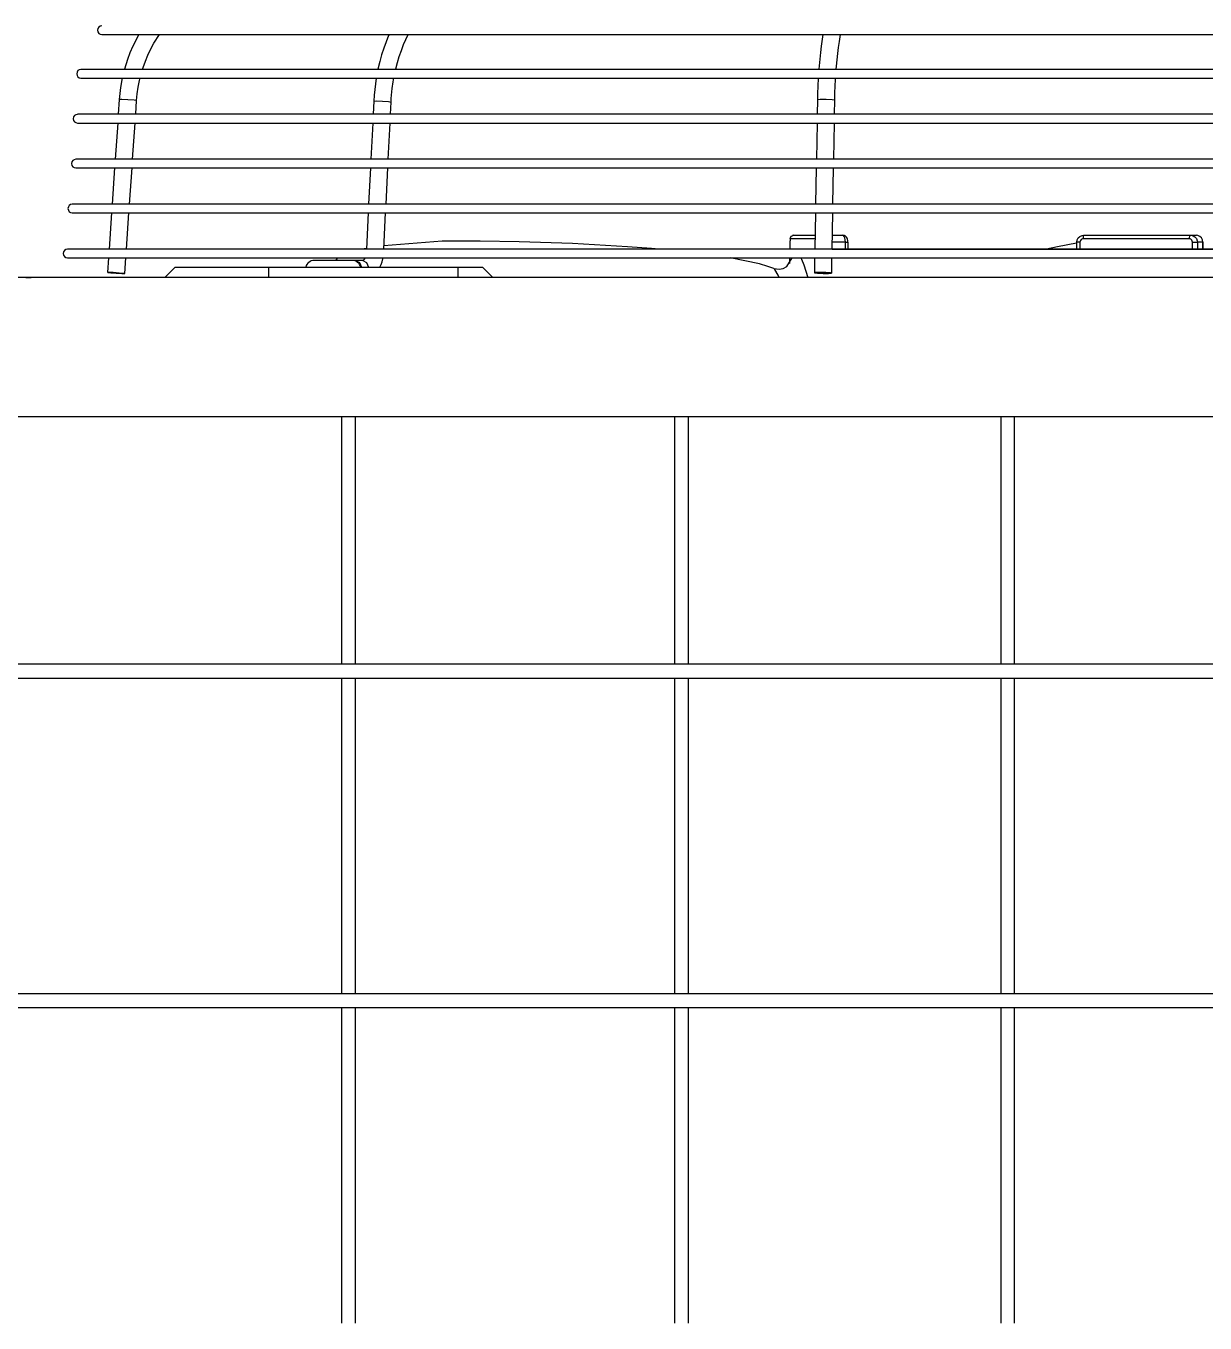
# Model space of a CAD drawing. Extents: x 594 to 813, y 174 to 240.
# Drawn here: x 748.209 to 751.619, y 187.328 to 191.08 of the extents above; entities that cross this region are included whole.
import ezdxf

# ---------------------------------------------------------------- set-up
doc = ezdxf.new("R2010")
doc.units = 0
doc.header["$MEASUREMENT"] = 0
doc.layers.add('AC.REF(S). PIPING', color=3, linetype='CONTINUOUS', lineweight=30)
doc.layers.add('LG-Product', color=3, linetype='CONTINUOUS')

# ---------------------------------------------------------------- blocks, each defined once
blk = doc.blocks.new('UW1-2')
at = {"layer": 'LG-Product', "color": 3, "linetype": 'Continuous'}
for p, q in [((1774.96, 3301.51), (1775.48, 3301.51)), ((1775.48, 3301.51), (1777.03, 3301.51)), ((1777.03, 3301.51), (1779.61, 3301.51)), ((1779.61, 3301.51), (1783.2, 3301.51)), ((1783.2, 3301.51), (1787.8, 3301.51)), ((1785.68, 3301.52), (1783.94, 3298.13)), ((1787.8, 3301.51), (1793.38, 3301.51)), ((1789.14, 3297.36), (1790.06, 3299.06)), ((1790.06, 3299.06), (1791.61, 3301.53)), ((1793.38, 3301.51), (1799.93, 3301.51)), ((1799.93, 3301.51), (1807.42, 3301.51)), ((1807.42, 3301.51), (1815.83, 3301.51)), ((1815.83, 3301.51), (1825.13, 3301.51)), ((1825.13, 3301.51), (1835.27, 3301.51)), ((1835.27, 3301.51), (1846.23, 3301.51)), ((1846.23, 3301.51), (1857.97, 3301.51)), ((1857.18, 3299.45), (1856.5, 3297.59)), ((1857.92, 3301.27), (1857.18, 3299.45)), ((1858.03, 3301.52), (1857.92, 3301.27)), ((1857.97, 3301.51), (1870.43, 3301.51)), ((1861.6, 3296.95), (1862.26, 3298.64)), ((1862.26, 3298.64), (1863.58, 3301.52)), ((1870.43, 3301.51), (1883.58, 3301.51)), ((1883.58, 3301.51), (1897.37, 3301.51)), ((1897.37, 3301.51), (1911.74, 3301.51)), ((1911.74, 3301.51), (1926.65, 3301.51)), ((1926.65, 3301.51), (1942.04, 3301.51)), ((1942.04, 3301.51), (1957.86, 3301.51)), ((1957.86, 3301.51), (1974.04, 3301.51)), ((1974.04, 3301.51), (1990.53, 3301.51)), ((1983.53, 3301.52), (1983.04, 3298.17)), ((1988.05, 3297.79), (1988.29, 3299.52)), ((1988.29, 3299.52), (1988.62, 3301.54)), ((1990.53, 3301.51), (2005.27, 3301.51)), ((2005.27, 3301.51), (2022.19, 3301.51)), ((2022.19, 3301.51), (2039.24, 3301.51)), ((2039.24, 3301.51), (2056.35, 3301.51)), ((2056.35, 3301.51), (2073.46, 3301.51)), ((2073.46, 3301.51), (2090.51, 3301.51)), ((2090.51, 3301.51), (2107.43, 3301.51)), ((1783.12, 3296.23), (1782.38, 3294.29)), ((1783.94, 3298.13), (1783.12, 3296.23)), ((1787.56, 3293.82), (1788.3, 3295.61)), ((1788.3, 3295.61), (1789.14, 3297.36)), ((1855.89, 3295.68), (1855.35, 3293.74)), ((1856.5, 3297.59), (1855.89, 3295.68)), ((1860.46, 3293.43), (1861, 3295.21)), ((1861, 3295.21), (1861.6, 3296.95)), ((1982.81, 3296.3), (1982.61, 3294.39)), ((1983.04, 3298.17), (1982.81, 3296.3)), ((1987.63, 3294.2), (1987.83, 3296.02)), ((1987.83, 3296.02), (1988.05, 3297.79)), ((1769.47, 3291.46), (1768.95, 3291.46)), ((1771.06, 3291.46), (1769.47, 3291.46)), ((1773.69, 3291.46), (1771.06, 3291.46)), ((1777.36, 3291.46), (1773.69, 3291.46)), ((1782.05, 3291.46), (1777.36, 3291.46)), ((1782.38, 3294.29), (1781.5, 3291.47)), ((1787.75, 3291.46), (1782.05, 3291.46)), ((1786.73, 3291.46), (1786.9, 3291.99)), ((1786.9, 3291.99), (1787.56, 3293.82)), ((1794.44, 3291.46), (1787.75, 3291.46)), ((1802.09, 3291.46), (1794.44, 3291.46)), ((1810.68, 3291.46), (1802.09, 3291.46)), ((1820.17, 3291.46), (1810.68, 3291.46)), ((1830.54, 3291.46), (1820.17, 3291.46)), ((1841.73, 3291.46), (1830.54, 3291.46)), ((1853.71, 3291.46), (1841.73, 3291.46)), ((1866.44, 3291.46), (1853.71, 3291.46)), ((1855.35, 3293.74), (1854.82, 3291.47)), ((1859.95, 3291.46), (1859.99, 3291.61)), ((1859.99, 3291.61), (1860.46, 3293.43)), ((1879.87, 3291.46), (1866.44, 3291.46)), ((1893.95, 3291.46), (1879.87, 3291.46)), ((1908.63, 3291.46), (1893.95, 3291.46)), ((1923.86, 3291.46), (1908.63, 3291.46)), ((1939.57, 3291.46), (1923.86, 3291.46)), ((1955.72, 3291.46), (1939.57, 3291.46)), ((1972.25, 3291.46), (1955.72, 3291.46)), ((1989.09, 3291.46), (1972.25, 3291.46)), ((1982.61, 3294.39), (1982.35, 3291.47)), ((1987.38, 3291.47), (1987.45, 3292.34)), ((1987.45, 3292.34), (1987.63, 3294.2)), ((2004.18, 3291.46), (1989.09, 3291.46)), ((2021.46, 3291.46), (2004.18, 3291.46)), ((2038.87, 3291.46), (2021.46, 3291.46)), ((2056.35, 3291.46), (2038.87, 3291.46)), ((2073.82, 3291.46), (2056.35, 3291.46)), ((2091.23, 3291.46), (2073.82, 3291.46)), ((2108.51, 3291.46), (2091.23, 3291.46)), ((1768.95, 3288.95), (1769.47, 3288.95)), ((1769.47, 3288.95), (1771.06, 3288.95)), ((1771.06, 3288.95), (1773.69, 3288.95)), ((1773.69, 3288.95), (1777.36, 3288.95)), ((1777.36, 3288.95), (1782.05, 3288.95)), ((1780.89, 3288.96), (1780.4, 3286.24)), ((1782.05, 3288.95), (1787.75, 3288.95)), ((1785.49, 3286.33), (1785.87, 3288.24)), ((1785.87, 3288.24), (1786.03, 3288.96)), ((1787.75, 3288.95), (1794.44, 3288.95)), ((1794.44, 3288.95), (1802.09, 3288.95)), ((1802.09, 3288.95), (1810.68, 3288.95)), ((1810.68, 3288.95), (1820.17, 3288.95)), ((1820.17, 3288.95), (1830.54, 3288.95)), ((1830.54, 3288.95), (1841.73, 3288.95)), ((1841.73, 3288.95), (1853.71, 3288.95)), ((1853.71, 3288.95), (1866.44, 3288.95)), ((1854.34, 3288.95), (1853.89, 3285.67)), ((1858.97, 3285.96), (1859.24, 3287.86)), ((1859.24, 3287.86), (1859.43, 3288.96)), ((1866.44, 3288.95), (1879.87, 3288.95)), ((1879.87, 3288.95), (1893.95, 3288.95)), ((1893.95, 3288.95), (1908.63, 3288.95)), ((1908.63, 3288.95), (1923.86, 3288.95)), ((1923.86, 3288.95), (1939.57, 3288.95)), ((1939.57, 3288.95), (1955.72, 3288.95)), ((1955.72, 3288.95), (1972.25, 3288.95)), ((1972.25, 3288.95), (1989.09, 3288.95)), ((1982.18, 3288.96), (1982.05, 3286.46)), ((1987.08, 3286.58), (1987.18, 3288.53)), ((1987.18, 3288.53), (1987.2, 3288.95)), ((1989.09, 3288.95), (2004.18, 3288.95)), ((2004.18, 3288.95), (2021.46, 3288.95)), ((2021.46, 3288.95), (2038.87, 3288.95)), ((2038.87, 3288.95), (2056.35, 3288.95)), ((2056.35, 3288.95), (2073.82, 3288.95)), ((2073.82, 3288.95), (2091.23, 3288.95)), ((2091.23, 3288.95), (2108.51, 3288.95)), ((1780.18, 3284.5), (1780.02, 3282.76)), ((1780.4, 3286.24), (1780.18, 3284.5)), ((1785.11, 3283.41), (1785.21, 3284.4)), ((1785.21, 3284.4), (1785.49, 3286.33)), ((1853.73, 3283.97), (1853.62, 3282.26)), ((1853.89, 3285.67), (1853.73, 3283.97)), ((1858.69, 3283.02), (1858.77, 3284.03)), ((1858.77, 3284.03), (1858.97, 3285.96)), ((1981.98, 3284.56), (1981.93, 3282.63)), ((1982.05, 3286.46), (1981.98, 3284.56)), ((1986.95, 3282.54), (1986.97, 3283.58)), ((1986.97, 3283.58), (1987, 3284.62)), ((1987, 3284.62), (1987.08, 3286.58)), ((1780.02, 3282.76), (1779.73, 3278.45)), ((1780.76, 3282.74), (1780.02, 3282.76)), ((1782.53, 3282.63), (1780.76, 3282.74)), ((1784.3, 3282.5), (1782.53, 3282.63)), ((1785.03, 3282.42), (1784.3, 3282.5)), ((1784.76, 3278.45), (1785.03, 3282.42)), ((1785.03, 3282.42), (1785.11, 3283.41)), ((1853.62, 3282.26), (1853.43, 3278.45)), ((1853.62, 3282.26), (1854.36, 3282.31)), ((1854.36, 3282.31), (1856.12, 3282.26)), ((1856.12, 3282.26), (1857.9, 3282.14)), ((1857.9, 3282.14), (1858.63, 3282.01)), ((1858.45, 3278.45), (1858.63, 3282.01)), ((1858.63, 3282.01), (1858.69, 3283.02)), ((1981.93, 3282.63), (1981.86, 3278.45)), ((1982.67, 3282.74), (1981.93, 3282.63)), ((1984.44, 3282.76), (1982.67, 3282.74)), ((1986.22, 3282.68), (1984.44, 3282.76)), ((1986.95, 3282.54), (1986.22, 3282.68)), ((1986.87, 3278.45), (1986.95, 3282.54)), ((1768.45, 3278.45), (1767.94, 3278.45)), ((1767.94, 3275.94), (1768.45, 3275.94)), ((1769.98, 3278.45), (1768.45, 3278.45)), ((1768.45, 3275.94), (1769.98, 3275.94)), ((1772.52, 3278.45), (1769.98, 3278.45)), ((1769.98, 3275.94), (1772.52, 3275.94)), ((1776.07, 3278.45), (1772.52, 3278.45)), ((1772.52, 3275.94), (1776.07, 3275.94)), ((1780.6, 3278.45), (1776.07, 3278.45)), ((1776.07, 3275.94), (1780.6, 3275.94)), ((1779.56, 3275.94), (1778.85, 3265.44)), ((1786.12, 3278.45), (1780.6, 3278.45)), ((1780.6, 3275.94), (1786.12, 3275.94)), ((1783.88, 3265.44), (1784.59, 3275.94)), ((1792.58, 3278.45), (1786.12, 3278.45)), ((1786.12, 3275.94), (1792.58, 3275.94)), ((1799.99, 3278.45), (1792.58, 3278.45)), ((1792.58, 3275.94), (1799.99, 3275.94)), ((1808.3, 3278.45), (1799.99, 3278.45)), ((1799.99, 3275.94), (1808.3, 3275.94)), ((1817.48, 3278.45), (1808.3, 3278.45)), ((1808.3, 3275.94), (1817.48, 3275.94)), ((1827.52, 3278.45), (1817.48, 3278.45)), ((1817.48, 3275.94), (1827.52, 3275.94)), ((1838.36, 3278.45), (1827.52, 3278.45)), ((1827.52, 3275.94), (1838.36, 3275.94)), ((1849.98, 3278.45), (1838.36, 3278.45)), ((1838.36, 3275.94), (1849.98, 3275.94)), ((1862.33, 3278.45), (1849.98, 3278.45)), ((1849.98, 3275.94), (1862.33, 3275.94)), ((1853.31, 3275.94), (1852.79, 3265.44)), ((1857.81, 3265.44), (1858.33, 3275.94)), ((1875.37, 3278.45), (1862.33, 3278.45)), ((1862.33, 3275.94), (1875.37, 3275.94)), ((1889.05, 3278.45), (1875.37, 3278.45)), ((1875.37, 3275.94), (1889.05, 3275.94)), ((1903.32, 3278.45), (1889.05, 3278.45)), ((1889.05, 3275.94), (1903.32, 3275.94)), ((1918.14, 3278.45), (1903.32, 3278.45)), ((1903.32, 3275.94), (1918.14, 3275.94)), ((1933.45, 3278.45), (1918.14, 3278.45)), ((1918.14, 3275.94), (1933.45, 3275.94)), ((1949.21, 3278.45), (1933.45, 3278.45)), ((1933.45, 3275.94), (1949.21, 3275.94)), ((1965.34, 3278.45), (1949.21, 3278.45)), ((1949.21, 3275.94), (1965.34, 3275.94)), ((1981.8, 3278.45), (1965.34, 3278.45)), ((1965.34, 3275.94), (1981.8, 3275.94)), ((1981.81, 3275.94), (1981.62, 3265.44)), ((1998.53, 3278.45), (1981.8, 3278.45)), ((1981.8, 3275.94), (1998.53, 3275.94)), ((1986.64, 3265.44), (1986.83, 3275.94)), ((2013.47, 3278.45), (1998.53, 3278.45)), ((1998.53, 3275.94), (2013.47, 3275.94)), ((2030.56, 3278.45), (2013.47, 3278.45)), ((2013.47, 3275.94), (2030.56, 3275.94)), ((2047.74, 3278.45), (2030.56, 3278.45)), ((2030.56, 3275.94), (2047.74, 3275.94)), ((2064.95, 3278.45), (2047.74, 3278.45)), ((2047.74, 3275.94), (2064.95, 3275.94)), ((2082.13, 3278.45), (2064.95, 3278.45)), ((2064.95, 3275.94), (2082.13, 3275.94)), ((2099.22, 3278.45), (2082.13, 3278.45)), ((2082.13, 3275.94), (2099.22, 3275.94)), ((1767.95, 3265.44), (1767.44, 3265.44)), ((1769.48, 3265.44), (1767.95, 3265.44)), ((1772.03, 3265.44), (1769.48, 3265.44)), ((1775.58, 3265.44), (1772.03, 3265.44)), ((1780.12, 3265.44), (1775.58, 3265.44)), ((1785.65, 3265.44), (1780.12, 3265.44)), ((1792.13, 3265.44), (1785.65, 3265.44)), ((1799.54, 3265.44), (1792.13, 3265.44)), ((1807.86, 3265.44), (1799.54, 3265.44)), ((1817.07, 3265.44), (1807.86, 3265.44)), ((1827.12, 3265.44), (1817.07, 3265.44)), ((1837.98, 3265.44), (1827.12, 3265.44)), ((1849.62, 3265.44), (1837.98, 3265.44)), ((1861.99, 3265.44), (1849.62, 3265.44)), ((1875.05, 3265.44), (1861.99, 3265.44)), ((1888.75, 3265.44), (1875.05, 3265.44)), ((1903.05, 3265.44), (1888.75, 3265.44)), ((1917.9, 3265.44), (1903.05, 3265.44)), ((1933.24, 3265.44), (1917.9, 3265.44)), ((1949.02, 3265.44), (1933.24, 3265.44)), ((1965.18, 3265.44), (1949.02, 3265.44)), ((1981.67, 3265.44), (1965.18, 3265.44)), ((1998.43, 3265.44), (1981.67, 3265.44)), ((2013.4, 3265.44), (1998.43, 3265.44)), ((2030.52, 3265.44), (2013.4, 3265.44)), ((2047.73, 3265.44), (2030.52, 3265.44)), ((2064.97, 3265.44), (2047.73, 3265.44)), ((2082.18, 3265.44), (2064.97, 3265.44)), ((2099.3, 3265.44), (2082.18, 3265.44)), ((1767.44, 3262.93), (1767.95, 3262.93)), ((1767.95, 3262.93), (1769.48, 3262.93)), ((1769.48, 3262.93), (1772.03, 3262.93)), ((1772.03, 3262.93), (1775.58, 3262.93)), ((1775.58, 3262.93), (1780.12, 3262.93)), ((1778.68, 3262.93), (1777.97, 3252.43)), ((1780.12, 3262.93), (1785.65, 3262.93)), ((1783, 3252.43), (1783.71, 3262.93)), ((1785.65, 3262.93), (1792.13, 3262.93)), ((1792.13, 3262.93), (1799.54, 3262.93)), ((1799.54, 3262.93), (1807.86, 3262.93)), ((1807.86, 3262.93), (1817.07, 3262.93)), ((1817.07, 3262.93), (1827.12, 3262.93)), ((1827.12, 3262.93), (1837.98, 3262.93)), ((1837.98, 3262.93), (1849.62, 3262.93)), ((1849.62, 3262.93), (1861.99, 3262.93)), ((1852.66, 3262.93), (1852.14, 3252.43)), ((1857.17, 3252.43), (1857.69, 3262.93)), ((1861.99, 3262.93), (1875.05, 3262.93)), ((1875.05, 3262.93), (1888.75, 3262.93)), ((1888.75, 3262.93), (1903.05, 3262.93)), ((1903.05, 3262.93), (1917.9, 3262.93)), ((1917.9, 3262.93), (1933.24, 3262.93)), ((1933.24, 3262.93), (1949.02, 3262.93)), ((1949.02, 3262.93), (1965.18, 3262.93)), ((1965.18, 3262.93), (1981.67, 3262.93)), ((1981.58, 3262.93), (1981.39, 3252.43)), ((1981.67, 3262.93), (1998.43, 3262.93)), ((1986.4, 3252.43), (1986.59, 3262.93)), ((1998.43, 3262.93), (2013.4, 3262.93)), ((2013.4, 3262.93), (2030.52, 3262.93)), ((2030.52, 3262.93), (2047.73, 3262.93)), ((2047.73, 3262.93), (2064.97, 3262.93)), ((2064.97, 3262.93), (2082.18, 3262.93)), ((2082.18, 3262.93), (2099.3, 3262.93)), ((1766.95, 3252.43), (1766.44, 3252.43)), ((1766.44, 3249.92), (1766.95, 3249.92)), ((1768.49, 3252.43), (1766.95, 3252.43)), ((1766.95, 3249.92), (1768.49, 3249.92)), ((1771.04, 3252.43), (1768.49, 3252.43)), ((1768.49, 3249.92), (1771.04, 3249.92)), ((1774.6, 3252.43), (1771.04, 3252.43)), ((1771.04, 3249.92), (1774.6, 3249.92)), ((1779.16, 3252.43), (1774.6, 3252.43)), ((1774.6, 3249.92), (1779.16, 3249.92)), ((1777.81, 3249.92), (1777.1, 3239.42)), ((1784.71, 3252.43), (1779.16, 3252.43)), ((1779.16, 3249.92), (1784.71, 3249.92)), ((1782.12, 3239.42), (1782.83, 3249.92)), ((1791.21, 3252.43), (1784.71, 3252.43)), ((1784.71, 3249.92), (1791.21, 3249.92)), ((1798.65, 3252.43), (1791.21, 3252.43)), ((1791.21, 3249.92), (1798.65, 3249.92)), ((1807, 3252.43), (1798.65, 3252.43)), ((1798.65, 3249.92), (1807, 3249.92)), ((1816.24, 3252.43), (1807, 3252.43)), ((1807, 3249.92), (1816.24, 3249.92)), ((1826.32, 3252.43), (1816.24, 3252.43)), ((1816.24, 3249.92), (1826.32, 3249.92)), ((1837.22, 3252.43), (1826.32, 3252.43)), ((1826.32, 3249.92), (1837.22, 3249.92)), ((1848.9, 3252.43), (1837.22, 3252.43)), ((1837.22, 3249.92), (1848.9, 3249.92)), ((1861.31, 3252.43), (1848.9, 3252.43)), ((1848.9, 3249.92), (1861.31, 3249.92)), ((1852.02, 3249.92), (1851.5, 3239.42)), ((1856.52, 3239.42), (1857.04, 3249.92)), ((1874.42, 3252.43), (1861.31, 3252.43)), ((1861.31, 3249.92), (1874.42, 3249.92)), ((1888.17, 3252.43), (1874.42, 3252.43)), ((1874.42, 3249.92), (1888.17, 3249.92)), ((1902.52, 3252.43), (1888.17, 3252.43)), ((1888.17, 3249.92), (1902.52, 3249.92)), ((1917.42, 3252.43), (1902.52, 3252.43)), ((1902.52, 3249.92), (1917.42, 3249.92)), ((1932.81, 3252.43), (1917.42, 3252.43)), ((1917.42, 3249.92), (1932.81, 3249.92)), ((1948.64, 3252.43), (1932.81, 3252.43)), ((1932.81, 3249.92), (1948.64, 3249.92)), ((1964.86, 3252.43), (1948.64, 3252.43)), ((1948.64, 3249.92), (1964.86, 3249.92)), ((1981.4, 3252.43), (1964.86, 3252.43)), ((1964.86, 3249.92), (1981.4, 3249.92)), ((1981.34, 3249.92), (1981.15, 3239.42)), ((1998.22, 3252.43), (1981.4, 3252.43)), ((1981.4, 3249.92), (1998.22, 3249.92)), ((1986.17, 3239.42), (1986.36, 3249.92)), ((2013.25, 3252.43), (1998.22, 3252.43)), ((1998.22, 3249.92), (2013.25, 3249.92)), ((2030.43, 3252.43), (2013.25, 3252.43)), ((2013.25, 3249.92), (2030.43, 3249.92)), ((2047.7, 3252.43), (2030.43, 3252.43)), ((2030.43, 3249.92), (2047.7, 3249.92)), ((2065, 3252.43), (2047.7, 3252.43)), ((2047.7, 3249.92), (2065, 3249.92)), ((2082.27, 3252.43), (2065, 3252.43)), ((2065, 3249.92), (2082.27, 3249.92)), ((2099.45, 3252.43), (2082.27, 3252.43)), ((2082.27, 3249.92), (2099.45, 3249.92)), ((1974, 3242.27), (1973.99, 3242.05)), ((1974, 3242.22), (1973.99, 3241.95)), ((1974.02, 3242.46), (1974, 3242.27)), ((1974.02, 3242.39), (1974, 3242.22)), ((1974.03, 3242.53), (1974.02, 3242.46)), ((1974.05, 3242.45), (1974.02, 3242.39)), ((1974.04, 3242.6), (1974.03, 3242.53)), ((1974.06, 3242.66), (1974.04, 3242.6)), ((1974.05, 3242.45), (1974.34, 3243.16)), ((1975.28, 3242.45), (1974.05, 3242.45)), ((1974.07, 3242.72), (1974.06, 3242.66)), ((1974.1, 3242.8), (1974.07, 3242.72)), ((1974.14, 3242.88), (1974.1, 3242.8)), ((1974.19, 3242.97), (1974.14, 3242.88)), ((1974.25, 3243.06), (1974.19, 3242.97)), ((1974.33, 3243.15), (1974.25, 3243.06)), ((1974.34, 3243.16), (1975.05, 3243.45)), ((1975.05, 3243.45), (1974.71, 3243.39)), ((1975.05, 3243.45), (1977.05, 3243.45)), ((1977.68, 3242.45), (1975.28, 3242.45)), ((1977.05, 3243.45), (1981.22, 3243.45)), ((1981.21, 3242.45), (1977.68, 3242.45)), ((1986.24, 3243.45), (1989.29, 3243.45)), ((1989.46, 3243.4), (1989.29, 3243.45)), ((1989.4, 3243.44), (1989.29, 3243.43)), ((1989.51, 3243.43), (1989.4, 3243.44)), ((1989.68, 3243.14), (1989.46, 3243.4)), ((1989.74, 3243.37), (1989.51, 3243.43)), ((1989.87, 3242.69), (1989.68, 3243.14)), ((1989.95, 3243.26), (1989.74, 3243.37)), ((1989.98, 3242.11), (1989.87, 3242.69)), ((1990.15, 3243.11), (1989.95, 3243.26)), ((1990.32, 3242.93), (1990.15, 3243.11)), ((1990.5, 3242.65), (1990.32, 3242.93)), ((1990.64, 3242.32), (1990.5, 3242.65)), ((1990.73, 3241.98), (1990.64, 3242.32)), ((2057.03, 3242.11), (2057.35, 3242.69)), ((2057.35, 3242.69), (2057.85, 3243.14)), ((2057.85, 3243.14), (2058.46, 3243.4)), ((2058.23, 3242.23), (2058, 3241.97)), ((2058.53, 3242.39), (2058.23, 3242.23)), ((2058.46, 3243.4), (2058.91, 3243.45)), ((2058.86, 3242.45), (2058.53, 3242.39)), ((2058.86, 3242.45), (2058.88, 3243.16)), ((2069.42, 3242.45), (2058.86, 3242.45)), ((2058.88, 3243.16), (2058.91, 3243.45)), ((2058.91, 3243.45), (2069.61, 3243.45)), ((2079.68, 3242.45), (2069.42, 3242.45)), ((2069.61, 3243.45), (2080.01, 3243.45)), ((2089.46, 3242.45), (2079.68, 3242.45)), ((2080.01, 3243.45), (2089.92, 3243.45)), ((2089.46, 3242.45), (2089.6, 3243.16)), ((2089.67, 3242.42), (2089.46, 3242.45)), ((2089.6, 3243.16), (2089.92, 3243.45)), ((2089.95, 3242.29), (2089.67, 3242.42)), ((2089.92, 3243.45), (2091.51, 3243.45)), ((2089.92, 3243.45), (2090.54, 3243.34)), ((2090.17, 3242.07), (2089.95, 3242.29)), ((2090.54, 3243.34), (2091.1, 3243.01)), ((2091.1, 3243.01), (2091.52, 3242.5)), ((2091.93, 3243.4), (2091.51, 3243.45)), ((2091.52, 3242.5), (2091.76, 3241.88)), ((2092.52, 3243.14), (2091.93, 3243.4)), ((2092.99, 3242.7), (2092.52, 3243.14)), ((2093.29, 3242.11), (2092.99, 3242.7)), ((1765.56, 3239.42), (1765.04, 3239.42)), ((1767.1, 3239.42), (1765.56, 3239.42)), ((1769.67, 3239.42), (1767.1, 3239.42)), ((1773.25, 3239.42), (1769.67, 3239.42)), ((1777.83, 3239.42), (1773.25, 3239.42)), ((1783.4, 3239.42), (1777.83, 3239.42)), ((1789.93, 3239.42), (1783.4, 3239.42)), ((1797.41, 3239.42), (1789.93, 3239.42)), ((1805.8, 3239.42), (1797.41, 3239.42)), ((1815.08, 3239.42), (1805.8, 3239.42)), ((1825.21, 3239.42), (1815.08, 3239.42)), ((1836.17, 3239.42), (1825.21, 3239.42)), ((1847.9, 3239.42), (1836.17, 3239.42)), ((1860.37, 3239.42), (1847.9, 3239.42)), ((1850.82, 3239.53), (1850.19, 3239.42)), ((1851.51, 3239.64), (1850.82, 3239.53)), ((1873.4, 3241.73), (1856.57, 3240.38)), ((1873.54, 3239.42), (1860.37, 3239.42)), ((1884.38, 3241.73), (1873.4, 3241.73)), ((1887.36, 3239.42), (1873.54, 3239.42)), ((1895.7, 3241.54), (1884.38, 3241.73)), ((1901.77, 3239.42), (1887.36, 3239.42)), ((1911.07, 3241.04), (1895.7, 3241.54)), ((1916.74, 3239.42), (1901.77, 3239.42)), ((1926.96, 3240.13), (1911.07, 3241.04)), ((1932.21, 3239.42), (1916.74, 3239.42)), ((1933.89, 3239.61), (1926.96, 3240.13)), ((1948.12, 3239.42), (1932.21, 3239.42)), ((1936.01, 3239.42), (1933.89, 3239.61)), ((1964.41, 3239.42), (1948.12, 3239.42)), ((1981.04, 3239.42), (1964.41, 3239.42)), ((1973.99, 3241.95), (1973.98, 3241.64)), ((1973.99, 3241.86), (1973.98, 3241.66)), ((1973.98, 3241.66), (1973.98, 3241.56)), ((1973.98, 3241.64), (1973.98, 3241.45)), ((1973.98, 3241.56), (1973.98, 3241.45)), ((1973.98, 3241.45), (1973.98, 3239.42)), ((1973.98, 3241.45), (1973.98, 3239.42)), ((1973.98, 3241.45), (1973.98, 3241.45)), ((1973.98, 3241.45), (1973.98, 3241.45)), ((1973.99, 3242.05), (1973.99, 3241.86)), ((1997.93, 3239.42), (1981.04, 3239.42)), ((1986.17, 3239.44), (1991.39, 3239.44)), ((1990.03, 3241.45), (1986.2, 3241.45)), ((1990.03, 3241.45), (1989.98, 3242.11)), ((1990.03, 3239.44), (1990.03, 3241.45)), ((1990.03, 3241.45), (1990.57, 3241.45)), ((1990.57, 3241.45), (1990.77, 3241.45)), ((1990.76, 3241.62), (1990.73, 3241.98)), ((1990.76, 3241.54), (1990.76, 3241.62)), ((1990.76, 3241.45), (1990.76, 3241.54)), ((1990.77, 3239.44), (1990.77, 3241.45)), ((1991.39, 3239.44), (1997.48, 3239.44)), ((1997.48, 3239.44), (2002.35, 3239.44)), ((2013.04, 3239.42), (1997.93, 3239.42)), ((2002.35, 3239.44), (2009.91, 3239.44)), ((2009.91, 3239.44), (2018.06, 3239.44)), ((2030.3, 3239.42), (2013.04, 3239.42)), ((2018.06, 3239.44), (2026.71, 3239.44)), ((2026.71, 3239.44), (2035.72, 3239.44)), ((2047.66, 3239.42), (2030.3, 3239.42)), ((2035.72, 3239.44), (2044.99, 3239.44)), ((2044.99, 3239.44), (2054.39, 3239.44)), ((2065.04, 3239.42), (2047.66, 3239.42)), ((2051.33, 3240.1), (2048.18, 3239.44)), ((2056.88, 3241.19), (2051.33, 3240.1)), ((2054.39, 3239.44), (2063.8, 3239.44)), ((2056.88, 3241.45), (2056.88, 3239.44)), ((2057.16, 3241.45), (2056.88, 3241.45)), ((2056.92, 3241.45), (2057.03, 3242.11)), ((2057.85, 3241.45), (2057.16, 3241.45)), ((2057.87, 3241.66), (2057.85, 3241.45)), ((2057.85, 3241.45), (2057.85, 3239.44)), ((2058, 3241.97), (2057.87, 3241.66)), ((2063.8, 3239.44), (2073.1, 3239.44)), ((2082.39, 3239.42), (2065.04, 3239.42)), ((2073.1, 3239.44), (2082.16, 3239.44)), ((2082.16, 3239.44), (2090.87, 3239.44)), ((2099.65, 3239.42), (2082.39, 3239.42)), ((2090.31, 3241.78), (2090.17, 3242.07)), ((2090.36, 3241.45), (2090.31, 3241.78)), ((2090.36, 3239.44), (2090.36, 3241.45)), ((2090.36, 3241.45), (2091.23, 3241.45)), ((2090.87, 3239.44), (2099.1, 3239.44)), ((2091.23, 3241.45), (2091.8, 3241.45)), ((2091.76, 3241.88), (2091.8, 3241.45)), ((2093.39, 3241.45), (2091.8, 3241.45)), ((2091.8, 3241.45), (2091.8, 3239.44)), ((2093.39, 3241.45), (2093.29, 3242.11)), ((2093.39, 3239.44), (2093.39, 3241.45)), ((2093.42, 3241.45), (2093.39, 3241.45)), ((2093.43, 3241.45), (2093.42, 3241.45)), ((2093.43, 3239.44), (2093.43, 3241.45)), ((1765.04, 3236.91), (1765.56, 3236.91)), ((1765.56, 3236.91), (1767.1, 3236.91)), ((1767.1, 3236.91), (1769.67, 3236.91)), ((1769.67, 3236.91), (1773.25, 3236.91)), ((1773.25, 3236.91), (1777.83, 3236.91)), ((1776.93, 3236.91), (1776.64, 3232.72)), ((1777.83, 3236.91), (1783.4, 3236.91)), ((1781.65, 3232.39), (1781.95, 3236.91)), ((1783.4, 3236.91), (1789.93, 3236.91)), ((1789.93, 3236.91), (1797.41, 3236.91)), ((1797.41, 3236.91), (1805.8, 3236.91)), ((1805.8, 3236.91), (1815.08, 3236.91)), ((1815.08, 3236.91), (1825.21, 3236.91)), ((1825.21, 3236.91), (1836.17, 3236.91)), ((1836.17, 3236.91), (1847.9, 3236.91)), ((1836.93, 3236.15), (1836.38, 3236.15)), ((1838.46, 3236.15), (1836.93, 3236.15)), ((1840.67, 3236.15), (1838.46, 3236.15)), ((1843.13, 3236.15), (1840.67, 3236.15)), ((1843.14, 3236.91), (1842.55, 3236.16)), ((1845.34, 3236.15), (1843.13, 3236.15)), ((1846.87, 3236.15), (1845.34, 3236.15)), ((1847.42, 3236.15), (1846.87, 3236.15)), ((1847.84, 3236.15), (1847.42, 3236.15)), ((1848.39, 3236.15), (1847.84, 3236.15)), ((1847.9, 3236.91), (1860.37, 3236.91)), ((1850.42, 3236.15), (1848.39, 3236.15)), ((1848.39, 3236.15), (1849.48, 3235.63)), ((1849.48, 3235.63), (1850.11, 3234.26)), ((1850.44, 3236.16), (1850.42, 3236.15)), ((1850.42, 3236.15), (1850.42, 3236.15)), ((1850.42, 3236.15), (1851.51, 3235.63)), ((1850.49, 3236.18), (1850.44, 3236.16)), ((1850.59, 3236.25), (1850.49, 3236.18)), ((1850.72, 3236.37), (1850.59, 3236.25)), ((1850.88, 3236.56), (1850.72, 3236.37)), ((1851.07, 3236.88), (1850.88, 3236.56)), ((1851.51, 3235.63), (1852.14, 3234.26)), ((1855.34, 3234.24), (1855.73, 3235.02)), ((1855.73, 3235.02), (1856.03, 3235.8)), ((1856.03, 3235.8), (1856.25, 3236.62)), ((1856.25, 3236.62), (1856.31, 3236.91)), ((1860.37, 3236.91), (1873.54, 3236.91)), ((1873.54, 3236.91), (1887.36, 3236.91)), ((1887.36, 3236.91), (1901.77, 3236.91)), ((1901.77, 3236.91), (1916.74, 3236.91)), ((1916.74, 3236.91), (1932.21, 3236.91)), ((1932.21, 3236.91), (1948.12, 3236.91)), ((1948.12, 3236.91), (1964.41, 3236.91)), ((1965.13, 3235.15), (1956.73, 3236.92)), ((1964.41, 3236.91), (1981.04, 3236.91)), ((1967.54, 3234.45), (1965.13, 3235.15)), ((1973.1, 3234.46), (1974.6, 3236.91)), ((1973.87, 3236.91), (1973.87, 3235.31)), ((1977.13, 3236.91), (1977.32, 3236.56)), ((1977.32, 3236.56), (1978.02, 3234.95)), ((1978.02, 3234.95), (1979.1, 3231.25)), ((1981.11, 3236.91), (1981.03, 3232.6)), ((1981.04, 3236.91), (1997.93, 3236.91)), ((1986.04, 3232.51), (1986.12, 3236.91)), ((1997.93, 3236.91), (2013.04, 3236.91)), ((2013.04, 3236.91), (2030.3, 3236.91)), ((2030.3, 3236.91), (2047.66, 3236.91)), ((2047.66, 3236.91), (2065.04, 3236.91)), ((2065.04, 3236.91), (2082.39, 3236.91)), ((2082.39, 3236.91), (2099.65, 3236.91)), ((2340.87, 3231.21), (1159.18, 3231.21)), ((1753.03, 3231.26), (1754.54, 3231.26)), ((1753.03, 3231.21), (1753.03, 3231.26)), ((2356.42, 3231.26), (1754.54, 3231.26)), ((1754.54, 3231.21), (1754.54, 3231.26)), ((1776.98, 3232.72), (1776.68, 3232.71)), ((1776.68, 3232.71), (1777.54, 3232.63)), ((1778.29, 3232.66), (1776.98, 3232.72)), ((1777.54, 3232.63), (1779.15, 3232.51)), ((1780, 3232.54), (1778.29, 3232.66)), ((1779.15, 3232.51), (1780.75, 3232.41)), ((1781.31, 3232.43), (1780, 3232.54)), ((1780.75, 3232.41), (1781.61, 3232.38)), ((1781.61, 3232.38), (1781.31, 3232.43)), ((1796.17, 3234.26), (1793.16, 3231.26)), ((1796.17, 3234.26), (1796.69, 3234.26)), ((1796.69, 3234.26), (1798.23, 3234.26)), ((1798.23, 3234.26), (1800.73, 3234.26)), ((1800.73, 3234.26), (1804.1, 3234.26)), ((1804.1, 3234.26), (1808.2, 3234.26)), ((1808.2, 3234.26), (1812.89, 3234.26)), ((1812.89, 3234.26), (1817.97, 3234.26)), ((1817.97, 3234.26), (1823.25, 3234.26)), ((1823.25, 3234.26), (1878.02, 3234.26)), ((1823.25, 3231.26), (1823.25, 3234.26)), ((1878.02, 3234.26), (1880.71, 3234.26)), ((1878.02, 3231.26), (1878.02, 3234.26)), ((1880.71, 3234.26), (1882.99, 3234.26)), ((1882.99, 3234.26), (1884.51, 3234.26)), ((1884.51, 3234.26), (1885.04, 3234.26)), ((1888.05, 3231.26), (1885.04, 3234.26)), ((1969.27, 3233.89), (1967.54, 3234.45)), ((1969.27, 3233.89), (1970.84, 3233.67)), ((1969.58, 3233.58), (1969.27, 3233.89)), ((1970.59, 3231.91), (1969.58, 3233.58)), ((1970.89, 3231.25), (1970.59, 3231.91)), ((1970.84, 3233.67), (1971.98, 3233.88)), ((1971.98, 3233.88), (1973.1, 3234.46)), ((1981.36, 3232.68), (1981.07, 3232.57)), ((1981.07, 3232.57), (1981.92, 3232.45)), ((1982.68, 3232.73), (1981.36, 3232.68)), ((1981.92, 3232.45), (1983.54, 3232.39)), ((1984.39, 3232.7), (1982.68, 3232.73)), ((1983.54, 3232.39), (1985.15, 3232.4)), ((1985.71, 3232.6), (1984.39, 3232.7)), ((1985.15, 3232.4), (1986.01, 3232.48)), ((1986.01, 3232.48), (1985.71, 3232.6)), ((1144.13, 3191.08), (2355.92, 3191.08)), ((1844.32, 3191.08), (1844.32, 3119.35)), ((1848.33, 3119.35), (1848.33, 3191.08)), ((1940.62, 3191.08), (1940.62, 3119.35)), ((1944.63, 3119.35), (1944.63, 3191.08)), ((2034.92, 3191.08), (2034.92, 3119.35)), ((2038.93, 3119.35), (2038.93, 3191.08)), ((2349.4, 3119.36), (1150.65, 3119.36)), ((1150.65, 3115.35), (2349.4, 3115.35)), ((1844.32, 3115.34), (1844.32, 3024.06)), ((1848.33, 3024.06), (1848.33, 3115.34)), ((1940.62, 3115.34), (1940.62, 3024.06)), ((1944.63, 3024.06), (1944.63, 3115.34)), ((2034.92, 3115.34), (2034.92, 3024.06)), ((2038.93, 3024.06), (2038.93, 3115.34)), ((2349.4, 3024.06), (1150.65, 3024.06)), ((1150.65, 3020.05), (2349.4, 3020.05)), ((1844.32, 3020.05), (1844.32, 2928.77)), ((1848.33, 2928.77), (1848.33, 3020.05)), ((1940.62, 3020.05), (1940.62, 2928.77)), ((1944.63, 2928.77), (1944.63, 3020.05)), ((2034.92, 3020.05), (2034.92, 2928.77)), ((2038.93, 2928.77), (2038.93, 3020.05))]:
    blk.add_line(p, q, dxfattribs=at)
for centre, radius, start, end in [((1774.96, 3302.76), 1.25, 90, 270), ((1768.95, 3290.2), 1.25, 90, 270), ((1767.94, 3277.19), 1.25, 90, 270), ((1767.44, 3264.18), 1.25, 90, 270), ((1766.44, 3251.17), 1.25, 90, 270), ((1765.04, 3238.17), 1.25, 90, 270), ((1836.38, 3233.65), 2.51, 90, 165.7238), ((1847.42, 3233.65), 2.51, 14.2762, 90)]:
    blk.add_arc(centre, radius, start, end, dxfattribs=at)
blk = doc.blocks.new('UW1+UW1_1')
at = {"layer": 'LG-Product'}
blk.add_blockref('UW1-2', (2442.18, 1452.14), dxfattribs=at)
blk = doc.blocks.new('A$C5B2C3915')
at = {"layer": 'LG-Product'}
blk.add_blockref('UW1+UW1_1', (-4815.985, -5735.586), dxfattribs=at)

msp = doc.modelspace()

# ---------------------------------------------------------------- block references
at = {"layer": 'AC.REF(S). PIPING', "linetype": 'Continuous', "xscale": 0.0099999999999909, "yscale": 0.0099999999999909, "zscale": 0.0099999999999909}
msp.add_blockref('A$C5B2C3915', (754.4172, 200.8743), dxfattribs=at)

doc.saveas('drawing.dxf')
